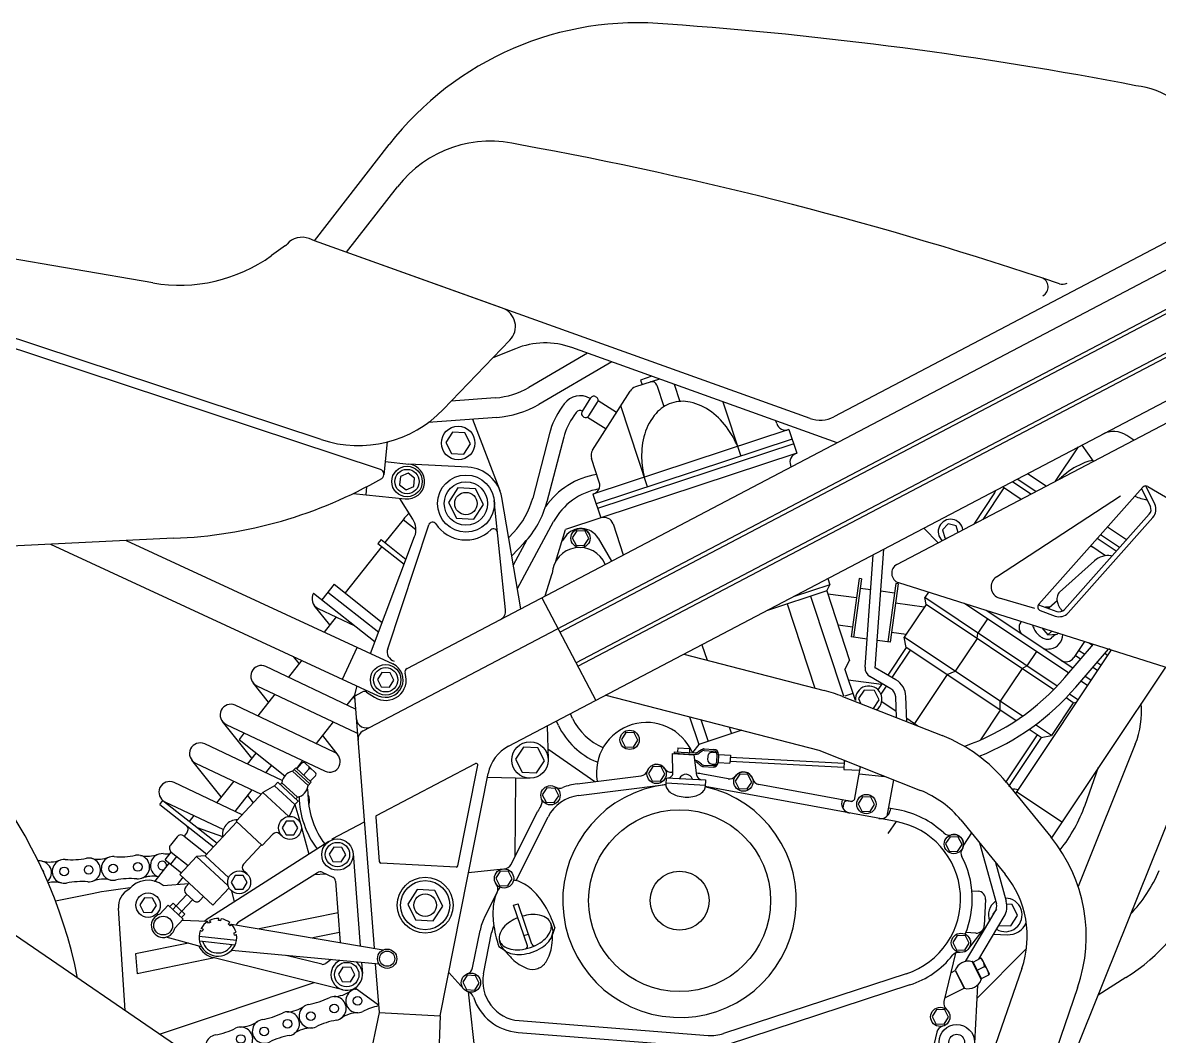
# Model space of a CAD drawing. Extents: x 9.5 to 89.6, y 8.4 to 52.1.
# Drawn here: x 32.3 to 61.2, y 21.85 to 47.62 of the extents above; entities that cross this region are included whole.
import ezdxf

# ---------------------------------------------------------------- set-up
doc = ezdxf.new("R2010")
doc.units = 0
for name, color, linetype in [('EXHAUST', 112, 'CONTINUOUS'), ('FAIRING', 1, 'CONTINUOUS'), ('FPEG', 7, 'CONTINUOUS'), ('FRAME', 40, 'CONTINUOUS'), ('MOTOR', 7, 'CONTINUOUS'), ('RADIATOR', 132, 'CONTINUOUS'), ('REND', 134, 'CONTINUOUS'), ('RWHEEL', 7, 'CONTINUOUS'), ('SEAT', 7, 'CONTINUOUS'), ('SHOCK', 1, 'CONTINUOUS'), ('TAIL', 1, 'CONTINUOUS'), ('TANK', 1, 'CONTINUOUS')]:
    doc.layers.add(name, color=color, linetype=linetype)

msp = doc.modelspace()

# ---------------------------------------------------------------- linework, layer by layer
at = {"layer": 'EXHAUST'}
for p, q in [((49.10656, 31.564548), (52.67703, 30.643174)), ((47.128517, 30.52585), (52.537908, 29.129936)), ((53.139278, 30.49341), (55.673577, 29.49849)), ((60.584407, 29.276433), (59.133008, 25.662516)), ((52.537908, 29.129936), (55.125432, 28.102232)), ((57.310624, 28.304491), (58.438438, 26.922781)), ((61.801873, 28.282981), (58.280401, 19.514674)), ((56.148586, 27.355982), (57.2764, 25.974273)), ((39.767463, 19.185075), (30.821771, 25.295674)), ((57.702351, 23.57627), (56.695437, 20.664932)), ((59.119959, 23.085977), (58.113045, 20.174639))]:
    msp.add_line(p, q, dxfattribs=at)
for centre, radius, start, end in [((46.461794, 33.576431), 0.702684, 22.65741, 176.533137), ((51.677557, 26.770055), 4, 68.565935, 75.530278), ((58.496498, 30.114966), 2.25, 338.11893, 5.137936), ((54.211856, 25.775135), 4, 39.2229, 68.565935), ((54.211856, 25.775135), 2.5, 39.2229, 68.565935), ((55.339671, 24.393426), 4, 340.92157, 39.2229), ((55.339671, 24.393426), 2.5, 340.92157, 39.2229)]:
    msp.add_arc(centre, radius, start, end, dxfattribs=at)
at = {"layer": 'FAIRING'}
for p, q in [((54.526074, 33.845665), (61.582998, 37.551353)), ((60.848698, 35.843739), (61.08071, 35.378913)), ((60.905497, 35.830162), (65.01809, 33.415284)), ((57.054177, 33.529093), (60.212443, 35.594806)), ((60.780172, 35.810422), (58.131135, 32.834819)), ((61.03636, 35.045454), (58.87697, 32.61986)), ((54.566866, 33.385979), (62.354291, 30.921278)), ((58.03293, 32.724507), (57.133374, 32.990326)), ((58.171821, 32.674285), (58.550885, 32.537217))]:
    msp.add_line(p, q, dxfattribs=at)
at = {"layer": 'FAIRING', "color": 8}
for p, q in [((60.745219, 35.77116), (60.968868, 35.323088)), ((60.942997, 35.128571), (58.783607, 32.702976)), ((58.122447, 32.825059), (58.593391, 32.654768))]:
    msp.add_line(p, q, dxfattribs=at)
at = {"layer": 'FAIRING'}
for centre, radius, start, end in [((60.854862, 35.743929), 0.1, 59.578931, 138.322864), ((60.812289, 35.244934), 0.3, 318.322864, 26.525501), ((54.642302, 33.624326), 0.25, 117.704583, 252.437554), ((57.21839, 33.278028), 0.3, 123.187307, 253.53758), ((58.205825, 32.768325), 0.1, 138.322864, 250.120226), ((58.652899, 32.819339), 0.3, 250.120226, 318.322864)]:
    msp.add_arc(centre, radius, start, end, dxfattribs=at)
at = {"layer": 'FAIRING', "color": 8}
for centre, start, end in [((60.812289, 35.244934), 318.322864, 26.525501), ((58.652899, 32.819339), 250.120226, 318.322864)]:
    msp.add_arc(centre, 0.175, start, end, dxfattribs=at)
at = {"layer": 'FPEG', "color": 8}
for p, q in [((39.244444, 28.67857), (39.162604, 28.590808)), ((39.59662, 28.268117), (39.203524, 28.634689)), ((39.63754, 28.311998), (39.244444, 28.67857)), ((39.398705, 28.794511), (39.269125, 28.655555)), ((39.570573, 28.634241), (39.440992, 28.495284)), ((39.739479, 28.558771), (39.483506, 28.797472)), ((39.5557, 28.224236), (39.162604, 28.590808)), ((39.74244, 28.47397), (39.612859, 28.335014)), ((38.889803, 28.298268), (38.848883, 28.254387)), ((39.282899, 27.931696), (38.889803, 28.298268)), ((39.63754, 28.311998), (39.5557, 28.224236)), ((39.282899, 27.931696), (39.241979, 27.887815)), ((38.995712, 27.32465), (38.895712, 27.151445)), ((39.195712, 27.32465), (38.995712, 27.32465)), ((39.295712, 27.151445), (39.195712, 27.32465)), ((38.895712, 27.151445), (38.995712, 26.97824)), ((38.995712, 26.97824), (39.195712, 26.97824)), ((39.195712, 26.97824), (39.295712, 27.151445)), ((40.207754, 26.660028), (40.09338, 26.483907)), ((40.417466, 26.649037), (40.207754, 26.660028)), ((40.512804, 26.461926), (40.417466, 26.649037)), ((40.09338, 26.483907), (40.188718, 26.296796)), ((40.188718, 26.296796), (40.39843, 26.285805)), ((40.39843, 26.285805), (40.512804, 26.461926)), ((37.704224, 25.939698), (37.604224, 25.766493)), ((37.604224, 25.766493), (37.704224, 25.593288)), ((37.904224, 25.939698), (37.704224, 25.939698)), ((38.004224, 25.766493), (37.904224, 25.939698)), ((37.904224, 25.593288), (38.004224, 25.766493)), ((37.704224, 25.593288), (37.904224, 25.593288)), ((36.124762, 25.235856), (36.042923, 25.148093)), ((36.19966, 25.166013), (36.11782, 25.07825)), ((36.124762, 25.235856), (36.420828, 24.95977)), ((36.420828, 24.95977), (36.338988, 24.872008)), ((36.888843, 24.572873), (36.839998, 24.594229)), ((37.027473, 24.724467), (37.000559, 24.770372)), ((37.07967, 24.754068), (37.052707, 24.800057)), ((37.28093, 24.795226), (37.286138, 24.848184)), ((37.340557, 24.788493), (37.345775, 24.841547)), ((37.527572, 24.703493), (37.562913, 24.743276)), ((37.571854, 24.662998), (37.607259, 24.702853)), ((36.864013, 24.518244), (36.815257, 24.539562)), ((37.67319, 24.484307), (37.725165, 24.495719)), ((37.685212, 24.425518), (37.737282, 24.43695)), ((40.443141, 23.609095), (40.328767, 23.432974)), ((40.328767, 23.432974), (40.424105, 23.245863)), ((40.652853, 23.598104), (40.443141, 23.609095)), ((40.633817, 23.234872), (40.748191, 23.410993)), ((40.748191, 23.410993), (40.652853, 23.598104)), ((40.424105, 23.245863), (40.633817, 23.234872))]:
    msp.add_line(p, q, dxfattribs=at)
at = {"layer": 'FPEG'}
for p, q in [((38.407371, 28.054023), (37.725373, 27.322669)), ((38.705813, 28.220103), (38.407371, 28.054023)), ((38.407371, 28.054023), (39.064189, 27.44153)), ((38.791063, 28.311522), (38.705813, 28.220103)), ((38.705813, 28.220103), (39.217761, 27.742704)), ((38.791063, 28.311522), (39.30301, 27.834123)), ((39.217761, 27.742704), (39.077234, 27.442652)), ((39.30301, 27.834123), (39.217761, 27.742704)), ((39.217761, 27.742704), (39.374396, 27.237921)), ((37.747314, 27.302209), (36.942556, 26.439212)), ((37.725373, 27.322669), (38.390905, 26.70205)), ((39.38725, 27.163647), (39.573066, 26.480221)), ((38.662034, 26.992801), (38.390905, 26.70205)), ((38.89671, 26.938041), (38.831636, 26.998723)), ((40.080267, 26.805105), (36.967143, 24.811015)), ((38.368964, 26.72251), (37.910289, 26.230641)), ((36.723272, 26.424001), (36.297023, 25.966905)), ((36.942556, 26.439212), (36.723272, 26.424001)), ((36.723272, 26.424001), (37.527446, 25.674096)), ((36.942556, 26.439212), (37.537374, 25.884535)), ((40.701907, 26.503686), (40.883591, 24.14882)), ((39.795631, 26.01211), (37.785092, 24.757609)), ((38.003226, 25.979897), (37.916212, 26.061039)), ((39.917966, 26.021647), (40.183202, 25.89832)), ((36.297023, 25.966905), (37.13808, 25.182607)), ((36.534713, 25.745255), (36.446053, 25.650179)), ((40.255129, 25.794589), (40.375488, 24.234586)), ((36.473917, 25.460117), (36.19966, 25.166013)), ((36.451976, 25.480577), (36.642128, 25.303257)), ((37.549626, 25.623935), (37.13808, 25.182607)), ((37.606023, 25.552345), (37.679947, 25.267597)), ((36.000803, 25.18737), (35.78584, 24.95685)), ((36.000803, 25.18737), (36.381107, 24.832731)), ((36.620187, 25.323717), (36.345931, 25.029613)), ((36.90039, 25.404256), (36.81173, 25.30918)), ((36.345931, 25.029613), (36.264091, 24.941851)), ((36.381107, 24.832731), (36.166144, 24.60221)), ((36.996264, 24.767525), (36.346167, 24.795262)), ((37.608409, 24.70166), (41.46756, 24.050248)), ((36.848354, 24.130314), (35.944078, 24.37447)), ((36.785174, 24.400876), (37.736734, 24.298923)), ((36.792784, 24.279374), (37.703556, 24.181791)), ((41.363068, 23.68783), (37.606531, 24.036031)), ((40.4402, 23.034245), (37.132558, 23.85484)), ((39.906398, 23.685358), (39.001696, 23.906711)), ((40.145093, 23.800727), (40.009394, 23.704545)), ((40.91596, 23.729274), (40.937294, 23.452753))]:
    msp.add_line(p, q, dxfattribs=at)
for centre, radius in [((39.095712, 27.151445), 0.291793), ((40.303092, 26.472916), 0.4), ((40.303092, 26.472916), 0.31), ((37.804224, 25.766493), 0.291793), ((41.566268, 23.825516), 0.245454), ((40.538479, 23.421983), 0.31)]:
    msp.add_circle(centre, radius, dxfattribs=at)
at = {"layer": 'FPEG', "color": 8}
for centre, radius in [((35.871451, 24.667423), 0.239236), ((41.566268, 23.825516), 0.19281)]:
    msp.add_circle(centre, radius, dxfattribs=at)
for centre, radius, start, end in [((39.442586, 28.753591), 0.06, 46.999713, 136.999713), ((39.526692, 28.675161), 0.06, 316.999713, 46.999713), ((39.614454, 28.593321), 0.06, 46.999713, 136.999713), ((39.222752, 28.261252), 0.335, 100.343308, 173.656118), ((39.698559, 28.514891), 0.06, 316.999713, 46.999713), ((39.222752, 28.261252), 0.335, 280.343308, 353.656118), ((37.559256, 27.921639), 2, 0.734277, 7.041952), ((41.583891, 27.979678), 2.255059, 180.916997, 217.169692), ((41.583891, 27.979678), 2.025059, 180.916997, 217.685277), ((37.263088, 24.369817), 0.478922, 123.241377, 152.057991), ((37.263088, 24.369817), 0.425783, 151.516949, 159.598423), ((37.263088, 24.369817), 0.425783, 115.516949, 123.598423), ((37.263088, 24.369817), 0.478922, 87.241377, 116.057991), ((37.263088, 24.369817), 0.425783, 79.516949, 87.598423), ((37.263088, 24.369817), 0.478922, 51.241377, 80.057991), ((37.263088, 24.369817), 0.425783, 43.516949, 51.598423), ((37.263088, 24.369817), 0.478922, 15.241377, 44.057991), ((37.263088, 24.369817), 0.425783, 7.516949, 15.598423)]:
    msp.add_arc(centre, radius, start, end, dxfattribs=at)
at = {"layer": 'FPEG'}
for centre, radius, start, end in [((37.756482, 26.980436), 0.376737, 89.838139, 190.108731), ((38.749796, 26.910961), 0.12, 47, 137), ((37.998051, 26.148801), 0.12, 137, 227), ((39.865264, 25.908301), 0.125, 65.062987, 123.852802), ((40.1305, 25.784974), 0.125, 4.411776, 65.062987), ((36.533816, 25.568339), 0.12, 137, 227), ((36.723968, 25.39102), 0.12, 227, 317), ((35.871451, 24.667423), 0.301822, 106.47797, 347.52203), ((37.263088, 24.369817), 0.531262, 123.852802, 130.96153), ((37.854725, 24.6538), 0.125, 123.852802, 167.578282), ((37.263088, 24.369817), 0.478922, 159.241377, 8.057991), ((37.263088, 24.369817), 0.531262, 204.587184, 255.776862), ((37.263088, 24.369817), 0.4, 194.376676, 333.392269), ((39.937111, 23.806527), 0.125, 255.776856, 305.328462), ((40.538479, 23.421983), 0.4, 116.269262, 53.139283)]:
    msp.add_arc(centre, radius, start, end, dxfattribs=at)
at = {"layer": 'FRAME'}
for p, q in [((42.072765, 31.201867), (62.569401, 41.964933)), ((46.36579, 31.348568), (66.155895, 41.740625)), ((46.412282, 31.260032), (66.202386, 41.652089)), ((40.959112, 29.619734), (62.286651, 40.819119)), ((45.955272, 32.130338), (62.359512, 40.74443)), ((44.651658, 29.225218), (66.438057, 40.665556)), ((43.732865, 37.538501), (44.432182, 35.729774)), ((60.546382, 37.007012), (60.369481, 37.125152)), ((41.517694, 36.461968), (42.118603, 36.398505)), ((43.617833, 36.319933), (42.118603, 36.398505)), ((41.030659, 35.618455), (41.05296, 35.829622)), ((40.704994, 35.652849), (42.025128, 35.513427)), ((44.966153, 32.721225), (44.48114, 35.552389)), ((42.219428, 35.001668), (41.884609, 35.528267)), ((44.576492, 32.693999), (44.290609, 35.470459)), ((41.579494, 31.706589), (42.62524, 34.853849)), ((34.93085, 34.455073), (41.714159, 31.31944)), ((41.145975, 31.582088), (42.265461, 34.557313)), ((33.0106, 34.362234), (41.340719, 30.511578)), ((45.498263, 33.000643), (46.869291, 30.389727)), ((40.433008, 30.931173), (40.806448, 31.739036)), ((59.973188, 31.674891), (57.537065, 28.027073)), ((61.35301, 31.238181), (58.456319, 26.900716)), ((40.739472, 30.501736), (40.803997, 30.759681)), ((40.739472, 30.501736), (40.940978, 30.60755)), ((40.739472, 30.501736), (41.234182, 24.089641)), ((41.041018, 30.603469), (41.246843, 30.472965)), ((45.630273, 29.739101), (45.661828, 28.892349)), ((42.914283, 22.376781), (44.135682, 28.534425)), ((44.117836, 28.444456), (45.184535, 28.411851)), ((58.719482, 27.294773), (57.563554, 28.066737)), ((40.167119, 26.870324), (40.986451, 27.300566)), ((40.167119, 26.870324), (40.168712, 26.849669)), ((41.264477, 23.696969), (41.360049, 22.458235)), ((40.750483, 23.082787), (41.345195, 22.650758)), ((41.360049, 22.458235), (40.813009, 19.780392)), ((41.360049, 22.458235), (42.914283, 22.376781)), ((42.914283, 22.376781), (42.801341, 19.462947))]:
    msp.add_line(p, q, dxfattribs=at)
at = {"layer": 'FRAME', "color": 8}
for p, q in [((43.22904, 37.214633), (43.05766, 36.950731)), ((43.543275, 37.198165), (43.22904, 37.214633)), ((43.686131, 36.917794), (43.543275, 37.198165)), ((43.05766, 36.950731), (43.200516, 36.670361)), ((43.514751, 36.653893), (43.686131, 36.917794)), ((43.200516, 36.670361), (43.514751, 36.653893)), ((42.096191, 36.164552), (41.903387, 36.081326)), ((42.264669, 36.039192), (42.096191, 36.164552)), ((41.903387, 36.081326), (41.879061, 35.872739)), ((41.879061, 35.872739), (42.04754, 35.747379)), ((42.04754, 35.747379), (42.240344, 35.830606)), ((42.240344, 35.830606), (42.264669, 36.039192)), ((43.366942, 35.79359), (43.124033, 35.419543)), ((43.812331, 35.770248), (43.366942, 35.79359)), ((44.014811, 35.372859), (43.812331, 35.770248)), ((43.124033, 35.419543), (43.326513, 35.022154)), ((43.771902, 34.998812), (44.014811, 35.372859)), ((43.326513, 35.022154), (43.771902, 34.998812)), ((41.432101, 31.10262), (41.317727, 30.926499)), ((41.317727, 30.926499), (41.413065, 30.739388)), ((41.641814, 31.09163), (41.432101, 31.10262)), ((41.737152, 30.904518), (41.641814, 31.09163)), ((41.413065, 30.739388), (41.622777, 30.728398)), ((41.622777, 30.728398), (41.737152, 30.904518)), ((45.031929, 29.202386), (44.831865, 28.894314)), ((45.398759, 29.183161), (45.031929, 29.202386)), ((45.565524, 28.855865), (45.398759, 29.183161)), ((41.298937, 27.464657), (43.813117, 28.784888)), ((43.364262, 26.187241), (43.870949, 28.741691)), ((44.831865, 28.894314), (44.99863, 28.567018)), ((45.36546, 28.547793), (45.565524, 28.855865)), ((44.99863, 28.567018), (45.36546, 28.547793)), ((41.277652, 27.426166), (41.365111, 26.292572)), ((43.322932, 26.155079), (41.4029, 26.255704)), ((42.331184, 25.583805), (42.088275, 25.209758)), ((42.776573, 25.560463), (42.331184, 25.583805)), ((42.979053, 25.163074), (42.776573, 25.560463)), ((42.088275, 25.209758), (42.290755, 24.812369)), ((42.736144, 24.789027), (42.979053, 25.163074)), ((42.290755, 24.812369), (42.736144, 24.789027))]:
    msp.add_line(p, q, dxfattribs=at)
at = {"layer": 'FRAME'}
for centre, radius in [((43.371895, 36.934263), 0.426808), ((42.071865, 35.955966), 0.3875), ((42.071865, 35.955966), 0.31), ((43.569422, 35.396201), 0.725), ((43.569422, 35.396201), 0.550881), ((41.527439, 30.915509), 0.3875), ((41.527439, 30.915509), 0.31), ((45.198695, 28.87509), 0.463455), ((42.533664, 25.186416), 0.71), ((42.533664, 25.186416), 0.625)]:
    msp.add_circle(centre, radius, dxfattribs=at)
at = {"layer": 'FRAME', "color": 8}
for centre in [(43.569422, 35.396201), (42.533664, 25.186416)]:
    msp.add_circle(centre, 0.285034, dxfattribs=at)
at = {"layer": 'FRAME'}
for centre, radius, start, end in [((60.036259, 36.62619), 0.6, 56.263802, 117.704583), ((42.071865, 35.955966), 0.445, 263.971222, 83.971222), ((43.569422, 35.396201), 0.925, 9.721102, 87), ((41.797492, 34.733396), 0.5, 339.380222, 32.448767), ((42.720139, 34.822317), 0.1, 34.047946, 161.619815), ((43.569422, 35.396201), 0.925, 214.047946, 313.450715), ((44.274346, 34.652086), 0.1, 5.878845, 133.450715), ((44.327807, 32.668393), 0.25, 297.704583, 5.878845), ((41.816741, 31.627758), 0.25, 161.619815, 253.569686), ((41.527439, 30.915509), 0.445, 245.190924, 65.190924), ((41.527439, 30.915509), 0.524004, 237.62312, 18.482856), ((42.119256, 31.113331), 0.1, 117.704583, 198.482856), ((40.987469, 30.519014), 0.1, 57.62312, 117.704583), ((41.033466, 29.94115), 0.25, 184.411776, 297.704583), ((41.075341, 29.398395), 0.25, 117.704583, 184.411776), ((45.116571, 28.339861), 1, 117.704583, 168.780732)]:
    msp.add_arc(centre, radius, start, end, dxfattribs=at)
at = {"layer": 'FRAME', "color": 8}
for centre, start, end in [((43.831713, 28.749474), 348.780732, 117.704583), ((41.317533, 27.429243), 117.704583, 184.411776), ((41.404993, 26.295649), 184.411776, 267), ((43.325026, 26.195024), 267, 348.780732)]:
    msp.add_arc(centre, 0.04, start, end, dxfattribs=at)
at = {"layer": 'MOTOR'}
for p, q in [((46.663347, 39.217247), (45.170316, 38.349191)), ((47.278589, 38.996586), (45.421629, 37.91694)), ((48.490584, 38.561894), (47.878373, 38.359853)), ((48.299448, 38.630447), (48.010713, 38.535159)), ((48.010713, 38.535159), (48.049887, 38.416456)), ((46.787735, 36.752085), (47.745844, 38.256727)), ((48.421429, 38.407441), (48.602256, 37.85951)), ((48.863155, 38.428269), (49.006796, 37.993016)), ((44.315479, 38.083863), (43.195958, 37.999426)), ((46.068688, 37.930624), (46.005779, 37.843457)), ((46.521365, 37.730109), (46.746955, 38.084382)), ((46.690066, 37.622685), (46.915656, 37.976958)), ((46.734601, 38.064981), (46.724027, 38.071083)), ((46.871211, 38.111957), (46.888081, 38.101214)), ((46.929231, 38.015735), (47.401069, 37.715283)), ((48.184111, 35.8176), (47.504327, 37.877441)), ((50.101773, 37.984028), (50.55817, 36.601081)), ((44.353083, 37.585279), (42.610312, 37.453836)), ((46.372766, 37.711166), (46.309857, 37.624)), ((46.54894, 37.605853), (46.56581, 37.59511)), ((46.660671, 37.593982), (47.13251, 37.29353)), ((51.782421, 37.278898), (46.796896, 35.633587)), ((51.4698, 37.42846), (51.445501, 37.502089)), ((51.782421, 37.278898), (51.981425, 36.675887)), ((45.691597, 37.175184), (45.266041, 35.534598)), ((46.054584, 37.081028), (45.629028, 35.440442)), ((51.863903, 37.031996), (46.878378, 35.386685)), ((51.903077, 36.913293), (46.917553, 35.267982)), ((58.560992, 35.964456), (59.141841, 36.834212)), ((46.959088, 35.939845), (46.761205, 36.539457)), ((51.981425, 36.675887), (46.995901, 35.030576)), ((58.322379, 35.839157), (57.848975, 36.15531)), ((57.934296, 35.635369), (57.460892, 35.951523)), ((58.060297, 35.701534), (57.586893, 36.017688)), ((57.682294, 35.50304), (57.208891, 35.819193)), ((46.995901, 35.030576), (46.101984, 34.735568)), ((44.878127, 33.23506), (45.797888, 34.938055)), ((45.856662, 33.933614), (46.101984, 34.735568)), ((55.570731, 34.394229), (55.210143, 34.769623)), ((60.362607, 34.476631), (59.879805, 34.799061)), ((44.778765, 34.657854), (44.656407, 34.529307)), ((45.050388, 34.399308), (44.735373, 34.068359)), ((44.775494, 33.83416), (45.125232, 34.481722)), ((46.096519, 34.561046), (46.015098, 34.451541)), ((46.927989, 34.51747), (47.274017, 33.933116)), ((60.104129, 34.186289), (59.621328, 34.508719)), ((60.188051, 34.280556), (59.705249, 34.602986)), ((53.975989, 31.213721), (54.195407, 34.236772)), ((59.829701, 34.068937), (59.453485, 34.320185)), ((53.716671, 31.232543), (53.924394, 34.094459)), ((59.552593, 33.943822), (58.662473, 33.142357)), ((59.992919, 34.061369), (59.972631, 34.064889)), ((45.58523, 33.046311), (45.760396, 33.618923)), ((52.821463, 33.332733), (51.885712, 33.023919)), ((52.741934, 33.174856), (52.821463, 33.332733)), ((53.5681, 33.492655), (53.366182, 32.006308)), ((53.627554, 33.484579), (53.425636, 31.998231)), ((53.627554, 33.484579), (53.5681, 33.492655)), ((53.859529, 33.200769), (53.593901, 33.236854)), ((54.495581, 33.366658), (54.293663, 31.880311)), ((54.555035, 33.358582), (54.353117, 31.872234)), ((54.555035, 33.358582), (54.495581, 33.366658)), ((52.741934, 33.174856), (51.211014, 32.669625)), ((52.328847, 33.03853), (53.163943, 30.508073)), ((53.500794, 32.997206), (52.767695, 33.096797)), ((54.461928, 33.118934), (54.117667, 33.165701)), ((58.600931, 30.755364), (55.23195, 33.005271)), ((55.26648, 32.8319), (55.23195, 33.005271)), ((51.735333, 32.84266), (52.44111, 30.704054)), ((55.220828, 32.763542), (54.487729, 32.863132)), ((58.512518, 30.664097), (55.26648, 32.8319)), ((58.894556, 31.085966), (56.246611, 32.854343)), ((58.999616, 31.208203), (56.794239, 32.681021)), ((53.399835, 32.254032), (53.029206, 32.304382)), ((54.757399, 32.069609), (54.38677, 32.119959)), ((56.565444, 31.964412), (56.583306, 32.102795)), ((49.57048, 31.808159), (49.701547, 31.411009)), ((53.768862, 31.951604), (53.366182, 32.006308)), ((54.353117, 31.872234), (54.027001, 31.916536)), ((57.719753, 29.991033), (54.71111, 32.000296)), ((54.762765, 31.740932), (54.71111, 32.000296)), ((58.797767, 30.973353), (59.523148, 31.817328)), ((59.498653, 31.788828), (59.395468, 31.857738)), ((57.553492, 29.877201), (54.762765, 31.740932)), ((59.196605, 31.437397), (59.057086, 31.530572)), ((59.078368, 30.732182), (59.906696, 31.695936)), ((59.301665, 31.559634), (59.145946, 31.663628)), ((59.879446, 31.534523), (59.808619, 31.581824)), ((59.968305, 31.66758), (59.913679, 31.704061)), ((53.205519, 31.17343), (53.324495, 31.409614)), ((54.501683, 30.914128), (53.971047, 31.223087)), ((57.70973, 31.200223), (57.830711, 31.26974)), ((59.623976, 31.151986), (59.50657, 31.230393)), ((59.712835, 31.285042), (59.611631, 31.35263)), ((53.289573, 30.918736), (54.13605, 30.802497)), ((54.370859, 30.689439), (53.840223, 30.998398)), ((55.80227, 31.04672), (56.010074, 31.132809)), ((59.457365, 30.902505), (59.309582, 31.001198)), ((59.368506, 30.769448), (59.204522, 30.878961)), ((53.40644, 30.564613), (53.199022, 30.496161)), ((54.509774, 30.106143), (54.138496, 30.354094)), ((54.515825, 29.953002), (54.494872, 30.483263)), ((54.780128, 29.849242), (54.754669, 30.493529)), ((57.154457, 30.143688), (57.154361, 30.36862)), ((59.008695, 30.332735), (58.825588, 30.45502)), ((59.125254, 30.405206), (58.912864, 30.547046)), ((59.008695, 30.332735), (59.087312, 30.348393)), ((46.281775, 29.929074), (46.223577, 30.050654)), ((45.92098, 29.756368), (45.869191, 29.864561)), ((49.540958, 29.90331), (49.723799, 29.349276)), ((55.057517, 29.740344), (54.777029, 29.927662)), ((58.453325, 29.501132), (58.047742, 29.771993)), ((50.585686, 29.633714), (49.488293, 29.271555)), ((50.260382, 29.717661), (50.317314, 29.545147)), ((58.193961, 29.449476), (57.885633, 29.655387)), ((58.193961, 29.449476), (58.453325, 29.501132)), ((47.057363, 29.192278), (47.050181, 29.195317)), ((49.488293, 29.271555), (49.327416, 29.063751)), ((45.651869, 29.159579), (46.846649, 28.328839)), ((48.827485, 28.541996), (48.821179, 29.040213)), ((48.821179, 29.040213), (49.371588, 29.011367)), ((49.441542, 28.480107), (49.371588, 29.011367)), ((46.914326, 28.818466), (46.894295, 28.826943)), ((53.459253, 27.907996), (53.600713, 28.707815)), ((44.81944, 26.425673), (44.837047, 28.422472)), ((46.393764, 28.272734), (48.021901, 28.474433)), ((48.663626, 28.422612), (48.654604, 28.250458)), ((48.663626, 28.422612), (49.662256, 28.370276)), ((50.233044, 28.399386), (49.589776, 28.517195)), ((49.662256, 28.370276), (49.653233, 28.198122)), ((53.567891, 28.52282), (54.22138, 28.4613)), ((54.439932, 28.374496), (54.271354, 27.44557)), ((46.430647, 27.97501), (48.654607, 28.250521)), ((48.656822, 28.29279), (49.655452, 28.240454)), ((54.503517, 27.312293), (49.653361, 28.20056)), ((53.366159, 27.825581), (51.015084, 28.256161)), ((53.134711, 27.867969), (53.124803, 27.813868)), ((53.167533, 27.757673), (53.148881, 27.655832)), ((53.284187, 27.837971), (53.342495, 27.827123)), ((44.716517, 26.220635), (45.391751, 27.565804)), ((54.364261, 27.642786), (54.309278, 27.652856)), ((54.364261, 27.642786), (54.354353, 27.588686)), ((54.55756, 27.607385), (54.364261, 27.642786)), ((44.846079, 25.810027), (45.659868, 27.431218)), ((54.503517, 27.312293), (54.296197, 27.004752)), ((56.6261, 26.77097), (57.054016, 25.221116)), ((43.636262, 26.016615), (44.512488, 26.109008)), ((57.035076, 26.266632), (57.304639, 25.290314)), ((44.041389, 24.875678), (44.359841, 25.510084)), ((56.434146, 25.549179), (56.591911, 25.540911)), ((44.779237, 25.184047), (44.89275, 25.222967)), ((45.132043, 24.155081), (44.779237, 25.184047)), ((45.245556, 24.194002), (44.89275, 25.222967)), ((56.78117, 25.330718), (56.746318, 24.66569)), ((57.452674, 25.201834), (57.320145, 25.208779)), ((57.59553, 24.921464), (57.452674, 25.201834)), ((56.273238, 23.755855), (57.027993, 25.02694)), ((56.611284, 23.815919), (57.251551, 24.894193)), ((57.054139, 25.088492), (56.967059, 24.9544)), ((56.967059, 24.9544), (56.975307, 24.938212)), ((57.42415, 24.657562), (57.59553, 24.921464)), ((45.769283, 24.601247), (45.726969, 24.724621)), ((45.830962, 24.622396), (45.771498, 24.443906)), ((57.120492, 24.673476), (57.42415, 24.657562)), ((43.739467, 23.594566), (43.92807, 24.545403)), ((44.015317, 23.443348), (44.222337, 24.487034)), ((44.468614, 24.155281), (44.426311, 24.278658)), ((45.044198, 24.411285), (45.157711, 24.450206)), ((56.536124, 24.476431), (56.278371, 24.489939)), ((56.706495, 24.556029), (56.350044, 24.081553)), ((56.989384, 24.452677), (57.327772, 24.434942)), ((44.406935, 24.134133), (44.563411, 24.029684)), ((56.011282, 23.967167), (55.720173, 22.7329)), ((43.131715, 23.472956), (43.515334, 23.050935)), ((54.765259, 23.444205), (50.115831, 21.922692)), ((55.892979, 23.465578), (56.011141, 23.525784)), ((56.008982, 23.53002), (56.240295, 23.076044)), ((56.011141, 23.525784), (56.238136, 23.080281)), ((54.858565, 23.159084), (50.209136, 21.637571)), ((56.57342, 23.152561), (56.496206, 21.679224)), ((43.625918, 22.981157), (43.850948, 20.889528)), ((55.742548, 22.827766), (56.238136, 23.080281)), ((44.918316, 22.251822), (49.726923, 21.876135)), ((44.894949, 21.952733), (49.703556, 21.577046)), ((55.537665, 21.959084), (55.349476, 21.161185))]:
    msp.add_line(p, q, dxfattribs=at)
at = {"layer": 'MOTOR', "linetype": 'CONTINUOUS'}
for p, q in [((51.819233, 36.36963), (51.833229, 36.327221)), ((46.796896, 35.633587), (46.995901, 35.030576)), ((57.008023, 35.664739), (56.477546, 34.87041)), ((57.245263, 35.794903), (56.70904, 34.991971)), ((47.308521, 34.881015), (47.570044, 34.088564)), ((52.770113, 33.48833), (52.821463, 33.332733)), ((52.741934, 33.174856), (53.324495, 31.409614)), ((55.325788, 33.145782), (55.23195, 33.005271)), ((55.26648, 32.8319), (54.71111, 32.000296)), ((56.826558, 32.467038), (56.583306, 32.102795)), ((57.683396, 32.399605), (57.672409, 32.383152)), ((56.565444, 31.964412), (56.010074, 31.132809)), ((59.296497, 31.889062), (59.023764, 31.480675)), ((54.762765, 31.740932), (54.292096, 31.036158)), ((54.866716, 31.671511), (54.400324, 30.973143)), ((58.073963, 31.633983), (57.830711, 31.26974)), ((53.205519, 31.17343), (53.462797, 30.393843)), ((55.80227, 31.04672), (54.956355, 29.780058)), ((57.70973, 31.200223), (57.154361, 30.36862)), ((54.147426, 30.819531), (54.043335, 30.663666)), ((54.255654, 30.756516), (54.119284, 30.552317)), ((57.154457, 30.143688), (56.648034, 29.385378)), ((59.008695, 30.332735), (58.453325, 29.501132)), ((49.255491, 29.976976), (49.488293, 29.271555)), ((58.090011, 29.518897), (57.293172, 28.325722)), ((58.193961, 29.449476), (57.360906, 28.202071)), ((56.421918, 27.021118), (56.216635, 26.713729))]:
    msp.add_line(p, q, dxfattribs=at)
at = {"layer": 'MOTOR', "color": 8}
for p, q in [((46.386706, 34.704053), (46.272332, 34.527932)), ((46.596418, 34.693062), (46.386706, 34.704053)), ((46.691756, 34.505951), (46.596418, 34.693062)), ((55.832501, 34.881885), (55.687249, 34.730222)), ((55.687249, 34.730222), (55.745967, 34.528598)), ((56.036471, 34.831925), (55.832501, 34.881885)), ((56.085255, 34.664413), (56.036471, 34.831925)), ((46.272332, 34.527932), (46.36767, 34.340821)), ((46.577382, 34.32983), (46.691756, 34.505951)), ((55.745967, 34.528598), (55.800964, 34.515127)), ((46.36767, 34.340821), (46.577382, 34.32983)), ((58.313511, 32.766926), (58.304831, 32.75911)), ((58.313511, 32.766926), (58.311888, 32.756558)), ((58.313511, 32.766926), (58.424363, 32.772542)), ((58.399442, 32.750103), (58.597607, 32.928532)), ((58.210505, 32.232776), (58.365391, 32.060758)), ((58.466465, 32.151765), (58.365391, 32.060758)), ((58.631781, 32.099444), (58.602137, 32.072753)), ((58.365391, 32.060758), (58.602137, 32.072753)), ((58.55463, 32.070346), (58.453575, 31.979356)), ((53.689661, 30.656231), (53.546603, 30.43594)), ((53.951968, 30.642484), (53.689661, 30.656231)), ((54.071216, 30.408446), (53.951968, 30.642484)), ((53.546603, 30.43594), (53.611849, 30.307887)), ((53.928158, 30.188155), (54.071216, 30.408446)), ((53.915089, 30.18884), (53.928158, 30.188155)), ((47.635566, 29.575889), (47.521191, 29.399768)), ((47.845278, 29.564899), (47.635566, 29.575889)), ((47.940616, 29.377787), (47.845278, 29.564899)), ((47.521191, 29.399768), (47.616529, 29.212657)), ((47.616529, 29.212657), (47.826242, 29.201667)), ((47.826242, 29.201667), (47.940616, 29.377787)), ((48.865423, 29.087963), (48.862807, 29.038031)), ((48.86333, 29.048018), (49.396642, 29.020068)), ((48.865423, 29.087963), (49.398735, 29.060013)), ((48.95444, 29.183435), (48.949206, 29.083572)), ((48.95444, 29.183435), (49.254028, 29.167734)), ((49.254028, 29.167734), (49.248795, 29.067871)), ((49.55525, 29.137266), (49.472799, 29.080826)), ((49.577844, 29.104259), (49.495394, 29.047819)), ((49.62722, 29.118135), (49.873158, 29.105246)), ((49.629314, 29.15808), (49.875251, 29.145191)), ((49.716322, 28.958252), (49.713182, 28.898335)), ((49.842438, 29.071808), (49.937379, 29.066832)), ((49.948861, 29.021168), (49.93787, 28.811456)), ((49.988806, 29.019075), (49.977816, 28.809363)), ((49.988545, 29.014082), (50.291868, 28.998185)), ((50.291868, 28.998185), (50.281401, 28.798459)), ((50.289252, 28.948254), (53.182902, 28.796604)), ((48.321071, 28.710417), (48.206697, 28.534296)), ((48.530783, 28.699427), (48.321071, 28.710417)), ((48.626121, 28.512315), (48.530783, 28.699427)), ((49.53428, 28.737138), (49.45818, 28.801887)), ((49.560201, 28.767603), (49.484101, 28.832352)), ((49.605762, 28.708697), (49.8517, 28.695808)), ((49.607856, 28.748642), (49.853793, 28.735753)), ((49.826737, 28.772219), (49.921678, 28.767243)), ((49.978077, 28.814356), (50.281401, 28.798459)), ((50.284018, 28.848391), (53.177668, 28.696741)), ((53.186042, 28.856522), (53.174528, 28.636823)), ((53.174528, 28.636823), (53.584359, 28.615345)), ((53.186042, 28.856522), (53.232422, 28.854091)), ((48.206697, 28.534296), (48.302035, 28.347185)), ((48.302035, 28.347185), (48.511747, 28.336194)), ((48.511747, 28.336194), (48.626121, 28.512315)), ((50.528726, 28.514885), (50.414352, 28.338764)), ((50.414352, 28.338764), (50.50969, 28.151653)), ((50.738439, 28.503894), (50.528726, 28.514885)), ((50.719402, 28.140662), (50.833777, 28.316783)), ((50.833777, 28.316783), (50.738439, 28.503894)), ((45.624371, 28.167025), (45.509997, 27.990905)), ((45.834083, 28.156035), (45.624371, 28.167025)), ((45.929421, 27.968924), (45.834083, 28.156035)), ((50.50969, 28.151653), (50.719402, 28.140662)), ((45.509997, 27.990905), (45.605335, 27.803793)), ((45.605335, 27.803793), (45.815047, 27.792803)), ((45.815047, 27.792803), (45.929421, 27.968924)), ((53.654148, 27.942489), (53.539774, 27.766368)), ((53.539774, 27.766368), (53.635112, 27.579257)), ((53.86386, 27.931498), (53.654148, 27.942489)), ((53.844824, 27.568266), (53.959198, 27.744387)), ((53.959198, 27.744387), (53.86386, 27.931498)), ((53.635112, 27.579257), (53.844824, 27.568266)), ((55.877569, 26.925776), (55.763195, 26.749655)), ((56.087281, 26.914786), (55.877569, 26.925776)), ((56.182619, 26.727674), (56.087281, 26.914786)), ((55.763195, 26.749655), (55.858533, 26.562544)), ((56.068245, 26.551554), (56.182619, 26.727674)), ((55.858533, 26.562544), (56.068245, 26.551554)), ((44.442841, 26.05247), (44.328467, 25.87635)), ((44.652553, 26.04148), (44.442841, 26.05247)), ((44.747891, 25.854369), (44.652553, 26.04148)), ((44.328467, 25.87635), (44.423805, 25.689238)), ((44.633517, 25.678248), (44.747891, 25.854369)), ((44.423805, 25.689238), (44.633517, 25.678248)), ((56.058824, 24.415822), (55.94445, 24.239701)), ((56.268536, 24.404831), (56.058824, 24.415822)), ((56.363874, 24.21772), (56.268536, 24.404831)), ((55.94445, 24.239701), (56.039788, 24.05259)), ((56.039788, 24.05259), (56.2495, 24.041599)), ((56.2495, 24.041599), (56.363874, 24.21772)), ((56.436584, 23.748094), (56.442893, 23.751309)), ((56.436584, 23.748094), (56.668059, 23.293801)), ((56.436665, 23.747936), (56.667978, 23.293959)), ((56.458764, 23.746152), (56.679524, 23.312886)), ((56.461978, 23.739844), (56.649441, 23.835361)), ((56.683951, 23.824148), (56.874986, 23.449221)), ((56.569144, 23.529519), (56.756607, 23.625036)), ((56.676309, 23.319194), (56.863773, 23.414712)), ((43.601289, 23.402843), (43.486915, 23.226722)), ((43.486915, 23.226722), (43.582253, 23.039611)), ((43.811001, 23.391853), (43.601289, 23.402843)), ((43.791965, 23.02862), (43.906339, 23.204741)), ((43.906339, 23.204741), (43.811001, 23.391853)), ((56.668059, 23.293801), (56.674367, 23.297015)), ((43.582253, 23.039611), (43.791965, 23.02862)), ((55.533581, 22.533103), (55.419207, 22.356982)), ((55.419207, 22.356982), (55.514545, 22.169871)), ((55.743293, 22.522113), (55.533581, 22.533103)), ((55.724257, 22.158881), (55.838631, 22.335001)), ((55.838631, 22.335001), (55.743293, 22.522113)), ((55.514545, 22.169871), (55.724257, 22.158881))]:
    msp.add_line(p, q, dxfattribs=at)
at = {"layer": 'MOTOR'}
for points in [[(48.796484, 37.950632, 0.134556), (48.401545, 37.688327, 0.106854), (48.115054, 37.169006, 0.082233), (48.036272, 36.55261, 0.047976), (48.101551, 36.064146, 0.070564)], [(50.477766, 36.848339, 0.047976), (50.239484, 37.279709, 0.082233), (49.809292, 37.728134, 0.106854), (49.269971, 37.974923, 0.134556), (48.796484, 37.950632, 0.134556)], [(59.506243, 36.498817, 0.037077), (59.307536, 36.43781, 0.082233), (58.773307, 36.1204, 0.015588), (58.653894, 36.01324, 0.070564)], [(58.662473, 33.142357, 0.145562), (58.605355, 33.048915, 0.107168), (58.599291, 32.917335, 0.077271), (58.641362, 32.791103, 0.064362), (58.729095, 32.664091, 0.00089), (58.730532, 32.662501, 0.077271)], [(58.247321, 31.710608, 0.096136), (58.432107, 31.703799, 0.36841), (58.742144, 32.064514, 0.145562)], [(48.654607, 28.250521, 0.00009), (48.654604, 28.250458, 0.156036), (48.681758, 28.147227, 0.106684), (48.790095, 28.037573, 0.072691), (48.939543, 27.968354, 0.059135), (49.138709, 27.934065, 0.059135), (49.340367, 27.947348, 0.072691), (49.496232, 28.000566, 0.106684), (49.615437, 28.098295, 0.156036), (49.653233, 28.198122, 0.156036)], [(44.431827, 25.644646, 0.012639), (44.420795, 25.627649, 0.104285), (44.271465, 25.208959, 0.06513), (44.269206, 24.728122, 0.051279), (44.406935, 24.134133, 0.051279)], [(44.468614, 24.155281, 0.152935), (44.5581, 24.033532, 0.106901), (44.75313, 23.94633, 0.07403), (44.980425, 23.932752, 0.060622), (45.251937, 23.990401, 0.060622), (45.5017, 24.111484, 0.07403), (45.672842, 24.261676, 0.106901), (45.773331, 24.450204, 0.152935), (45.769283, 24.601247, 0.152935)], [(44.563411, 24.029684, 0.037821), (44.748001, 23.819135, 0.104285), (45.122826, 23.580164, 0.174249), (45.393966, 23.576173, 0.174249), (45.60561, 23.745699, 0.104285), (45.75494, 24.164389, 0.037821), (45.771498, 24.443906, 0.011647)]]:
    msp.add_lwpolyline(points, format="xyb", dxfattribs=at)
at = {"layer": 'MOTOR', "color": 8}
for points in [[(58.409946, 32.759561, 0.148705), (58.353676, 32.741447, 0.107168)], [(58.399442, 32.750103, 0.082253), (58.38383, 32.730544, 0.107168)], [(57.979984, 32.305735, 0.000439), (57.980053, 32.305328, 0.077271), (58.014789, 32.201103, 0.064362), (58.09152, 32.090019, 0.064362), (58.193975, 32.002096, 0.077271), (58.293998, 31.956655, 0.107168), (58.393549, 31.950807, 0.145562), (58.453575, 31.979356, 0.145562)]]:
    msp.add_lwpolyline(points, format="xyb", dxfattribs=at)
at = {"layer": 'MOTOR'}
for centre, radius in [((46.482044, 34.516941), 0.245), ((47.730904, 29.388778), 0.245), ((48.416409, 28.523306), 0.245), ((50.624064, 28.327774), 0.245), ((45.719709, 27.979914), 0.245), ((53.749486, 27.755378), 0.245), ((49.000699, 25.300693), 2.3125), ((55.972907, 26.738665), 0.245), ((44.538179, 25.865359), 0.245), ((49.000699, 25.300693), 0.75), ((56.154162, 24.22871), 0.245), ((43.696627, 23.215732), 0.245), ((55.628919, 22.345992), 0.245), ((56.046822, 21.702776), 0.45), ((56.046822, 21.702776), 0.2)]:
    msp.add_circle(centre, radius, dxfattribs=at)
for centre, radius, start, end in [((48.302726, 38.368266), 0.125, 18.263802, 108.263802), ((44.165062, 40.078198), 2, 274.313192, 300.173934), ((47.956721, 38.122448), 0.25, 108.263802, 147.512271), ((44.165062, 40.078198), 2.5, 274.313192, 300.173934), ((46.474125, 37.638014), 0.5, 60.012969, 144.181464), ((46.82287, 38.036041), 0.09, 57.512271, 147.512271), ((46.83974, 38.025299), 0.09, 327.512271, 57.512271), ((47.627528, 36.673017), 2, 144.181464, 165.458366), ((47.627528, 36.673017), 1.625, 144.181464, 165.458366), ((46.474125, 37.638014), 0.125, 60.012969, 144.181464), ((46.59728, 37.681768), 0.09, 147.512271, 237.512271), ((46.61415, 37.671026), 0.09, 237.512271, 327.512271), ((51.69771, 37.503674), 0.24, 198.263802, 288.263802), ((46.998611, 36.617806), 0.25, 147.512271, 198.263802), ((52.047143, 36.444844), 0.24, 108.263802, 198.263802), ((47.227684, 34.165845), 2, 99.610974, 144.748949), ((46.731178, 35.864631), 0.24, 288.263802, 18.263802), ((47.227684, 34.165845), 1.625, 99.823697, 151.627219), ((56.808439, 35.798028), 0.24, 326.263802, 343.465669), ((43.33011, 36.036765), 2, 316.412956, 345.458366), ((43.33011, 36.036765), 2.375, 316.412956, 345.458366), ((47.080611, 34.805801), 0.24, 18.263802, 108.263802), ((55.891219, 34.680261), 0.31598, 8.441881, 226.967285), ((46.497761, 34.262709), 0.5, 30.63206, 143.36794), ((46.482044, 34.516941), 0.245, 16.329395, 142.914105), ((59.387159, 34.075881), 0.24, 56.263802, 76.385914), ((59.887158, 33.572249), 0.5, 80.157114, 131.999887), ((57.871993, 32.249863), 0.24, 146.263802, 236.263802), ((53.966015, 31.214445), 0.25, 175.848651, 239.790167), ((58.824179, 31.613964), 0.24, 236.263802, 326.263802), ((54.247489, 34.884231), 6, 289.374923, 319.321567), ((53.80891, 30.422193), 0.336548, 306.55202, 185.663662), ((54.245067, 30.473392), 0.25, 2.26287, 59.790167), ((54.245067, 30.473392), 0.51, 2.26287, 59.790167), ((54.247489, 34.884231), 6.37, 291.837213, 319.321567), ((47.634755, 30.57672), 1.5, 205.579555, 247.063186), ((48.160547, 28.555879), 1.273584, 23.498719, 189.932636), ((47.634755, 30.57672), 1.9, 205.579555, 247.063186), ((48.416409, 28.523306), 0.245, 32.792916, 160.354352), ((48.790491, 28.76432), 0.2, 212.792916, 273.473032), ((47.997313, 28.672916), 0.2, 277.061997, 340.354352), ((48.707494, 28.540478), 0.12, 267, 0.725127), ((49.000699, 25.300693), 3.27, 93.041776, 93.473032), ((49.000699, 25.300693), 3.27, 79.62175, 82.396069), ((49.560515, 28.495773), 0.12, 187.501247, 267), ((50.269073, 28.596114), 0.2, 259.62175, 322.914105), ((50.624064, 28.327774), 0.245, 16.329395, 142.914105), ((51.051114, 28.452889), 0.2, 196.329395, 259.62175), ((45.954658, 28.357835), 0.2, 238.131259, 293.533678), ((49.000699, 25.300693), 2.97, 96.691908, 77.308092), ((46.55359, 26.982596), 1.3, 97.061997, 113.533678), ((57.496463, 27.797238), 0.336548, 72.461126, 97.534658), ((45.306154, 27.815605), 0.2, 326.265914, 21.668334), ((46.55359, 26.982596), 1, 97.061997, 153.344724), ((53.365795, 27.769733), 0.245, 169.62175, 259.62175), ((53.265897, 27.739658), 0.1, 79.460776, 169.62175), ((53.360786, 27.925436), 0.1, 259.460776, 349.95588), ((46.55359, 26.982596), 1.3, 146.265914, 153.344724), ((54.113361, 27.632822), 0.245, 259.62175, 349.62175), ((54.143225, 25.345013), 2.3, 46.805519, 79.62175), ((54.143225, 25.345013), 2, 288.120541, 79.62175), ((55.854417, 27.1676), 0.2, 226.805519, 285.442361), ((55.972907, 26.738665), 0.245, 329.150005, 105.442361), ((56.354945, 26.510472), 0.2, 149.150005, 207.786847), ((54.143225, 25.345013), 2.3, 337.070787, 27.786847), ((44.537772, 26.310359), 0.2, 270.05237, 333.344724), ((44.181097, 25.599808), 0.2, 333.344724, 36.637079), ((44.762456, 25.41798), 0.400866, 69.387539, 87.683439), ((44.524346, 24.784914), 1.07723, 45.573165, 69.387539), ((43.980939, 24.230526), 1.853528, 30.66748, 45.573165), ((56.581444, 25.341185), 0.2, 357, 87), ((43.011559, 23.655694), 2.980528, 18.925543, 30.66748), ((57.281294, 24.937932), 0.426808, 125.111924, 201.21784), ((56.813033, 25.154581), 0.25, 329.298656, 15.434881), ((57.281294, 24.937932), 0.426808, 238.863282, 89.624432), ((56.813033, 25.154581), 0.51, 329.298656, 15.434881), ((45.203227, 24.29247), 1.3, 153.344724, 168.780732), ((45.317057, 23.800479), 1.148866, 111.9192, 122.80204), ((45.317057, 23.800479), 1.148866, 95.049047, 105.931886), ((45.283991, 24.174732), 0.773155, 78.113416, 95.049047), ((45.339158, 24.436823), 0.505322, 53.706119, 78.113416), ((45.203227, 24.29247), 1, 157.832231, 168.780732), ((44.909138, 24.28938), 0.505322, 139.737671, 164.144968), ((45.11352, 24.116282), 0.773155, 122.80204, 139.737671), ((45.245708, 24.70937), 0.505322, 319.737671, 344.144968), ((45.488647, 24.640373), 0.252775, 18.925543, 53.706119), ((45.488647, 24.640373), 0.252775, 344.144968, 18.925543), ((56.546592, 24.676157), 0.2, 267, 357), ((57.35394, 24.934257), 0.5, 267, 337.331071), ((44.666199, 24.358377), 0.252775, 164.144968, 198.925543), ((44.666199, 24.358377), 0.252775, 198.925543, 233.706119), ((45.041326, 24.882468), 0.773155, 302.80204, 319.737671), ((44.815688, 24.561927), 0.505322, 233.706119, 258.113416), ((44.870855, 24.824018), 0.773155, 258.113416, 275.049047), ((44.837789, 25.198271), 1.148866, 275.049047, 288.925543), ((45.075287, 24.135621), 0.06, 282.598331, 18.925543), ((44.837789, 25.198271), 1.148866, 288.925543, 302.80204), ((45.302313, 24.213463), 0.06, 198.925543, 295.252756), ((56.098531, 23.787201), 0.2, 82.818473, 141.455316), ((54.143225, 25.345013), 2.3, 288.120541, 321.455316), ((56.33848, 23.41199), 0.35, 73.708192, 160.291808), ((43.543289, 23.633479), 0.2, 290.156129, 348.780732), ((44.996207, 23.248784), 1, 168.780732, 265.532668), ((56.33848, 23.41199), 0.35, 253.708192, 340.291808), ((43.568197, 22.789668), 0.2, 17.822986, 73.225405), ((44.996207, 23.248784), 1.3, 197.822986, 265.532668), ((55.914833, 22.686988), 0.2, 166.729024, 230.021379), ((55.732324, 21.913173), 0.2, 103.43667, 166.729024), ((49.804814, 22.873097), 1, 265.532668, 288.120541)]:
    msp.add_arc(centre, radius, start, end, dxfattribs=at)
at = {"layer": 'MOTOR', "color": 8}
for centre, radius, start, end in [((49.405015, 29.179849), 0.16, 267, 304.392825), ((49.405015, 29.179849), 0.12, 267, 304.392825), ((49.623033, 29.038244), 0.12, 87, 124.392825), ((49.623033, 29.038244), 0.08, 87, 124.392825), ((49.833017, 28.892054), 0.12, 177, 267), ((49.836157, 28.951972), 0.12, 87, 177), ((49.868971, 29.025355), 0.08, 357, 87), ((49.868971, 29.025355), 0.12, 357, 87), ((49.380417, 28.710493), 0.16, 49.607175, 87), ((49.380417, 28.710493), 0.12, 49.607175, 82.764839), ((49.612043, 28.828532), 0.12, 229.607175, 267), ((49.612043, 28.828532), 0.08, 229.607175, 267), ((49.85798, 28.815643), 0.12, 267, 357), ((49.85798, 28.815643), 0.08, 267, 357), ((49.159668, 28.334003), 0.179817, 17.348303, 156.651697), ((56.44825, 23.740795), 0.0118, 27, 117), ((56.472581, 23.612782), 0.28429, 2.470453, 51.529547), ((56.66109, 23.8125), 0.025658, 27, 117), ((56.579747, 23.402458), 0.28429, 2.470453, 51.529547), ((56.852124, 23.437573), 0.025658, 297, 27), ((56.66901, 23.307529), 0.0118, 297, 27)]:
    msp.add_arc(centre, radius, start, end, dxfattribs=at)
at = {"layer": 'RADIATOR'}
for p, q in [((59.525683, 36.471028), (59.236752, 36.884051)), ((59.310163, 27.730635), (59.655009, 28.695618)), ((56.555727, 22.814968), (57.820173, 24.081801)), ((60.34647, 23.34478), (59.640894, 22.90224))]:
    msp.add_line(p, q, dxfattribs=at)
for centre, radius, start, end in [((61.367785, 37.57109), 2.14, 248.320332, 257.03706), ((55.543454, 29.076707), 4, 321.637336, 340.335131), ((57.689765, 27.58057), 3.82, 316.614783, 336.614751), ((57.689765, 27.58057), 5, 302.096103, 336.614751)]:
    msp.add_arc(centre, radius, start, end, dxfattribs=at)
at = {"layer": 'REND'}
for p, q in [((35.873859, 25.689187), (36.526157, 25.73608)), ((39.721383, 25.965782), (39.995702, 25.985502)), ((34.068075, 25.476627), (33.136646, 25.287497)), ((34.9072, 22.50501), (34.732278, 25.108171)), ((40.317095, 24.991435), (38.308245, 24.58353)), ((40.355851, 24.489101), (39.68031, 24.35193)), ((36.516935, 24.219798), (35.167308, 23.945751)), ((35.167308, 23.945751), (35.210234, 23.444263)), ((37.177425, 23.843709), (35.210234, 23.444263)), ((35.777748, 21.910359), (39.707723, 23.215965))]:
    msp.add_line(p, q, dxfattribs=at)
at = {"layer": 'REND', "color": 8}
for p, q in [((35.393779, 25.373933), (35.279404, 25.197812)), ((35.279404, 25.197812), (35.374742, 25.0107)), ((35.603491, 25.362942), (35.393779, 25.373933)), ((35.584455, 24.99971), (35.698829, 25.175831)), ((35.698829, 25.175831), (35.603491, 25.362942)), ((35.374742, 25.0107), (35.584455, 24.99971))]:
    msp.add_line(p, q, dxfattribs=at)
for centre in [(33.35367, 26.045685), (33.977569, 26.082764), (34.601468, 26.11984), (35.225368, 26.156919), (40.816184, 22.754866), (40.222132, 22.560632), (39.034028, 22.172162), (39.62808, 22.366396), (38.439976, 21.977926), (37.845924, 21.783692)]:
    msp.add_circle(centre, 0.11, dxfattribs=at)
at = {"layer": 'REND'}
msp.add_circle((35.489117, 25.186821), 0.31, dxfattribs=at)
at = {"layer": 'REND', "color": 8}
for centre, radius, start, end in [((32.729771, 26.008609), 0.3025, 312.683612, 96.602418), ((32.978996, 27.082568), 0.8, 256.935077, 289.867123), ((33.35367, 26.045685), 0.3025, 85.600726, 281.201474), ((33.530286, 28.341402), 2, 265.600726, 281.201474), ((33.977569, 26.082764), 0.3025, 265.600726, 101.201474), ((34.226795, 27.156723), 0.8, 256.935077, 289.867123), ((34.601468, 26.11984), 0.3025, 85.600726, 281.201474), ((34.778085, 28.415556), 2, 265.600726, 281.201474), ((35.225368, 26.156919), 0.3025, 265.600726, 101.201474), ((35.474593, 27.230878), 0.8, 256.935077, 289.867123), ((35.849267, 26.193995), 0.3025, 85.600726, 249.475474), ((35.849267, 26.193995), 0.11, 354.257004, 289.022655), ((36.025883, 28.489711), 2, 265.600726, 270.464951), ((32.729771, 26.008609), 0.11, 356.463255, 52.822774), ((33.104444, 24.971724), 0.8, 76.935077, 101.297283), ((33.800953, 23.787048), 2, 85.600726, 101.201474), ((34.352243, 25.045879), 0.8, 76.935077, 109.867123), ((35.048751, 23.861202), 2, 85.600726, 101.201474), ((35.600041, 25.120034), 0.8, 79.871264, 109.867123), ((39.216162, 24.63175), 2, 280.305726, 295.906474), ((40.222132, 22.560632), 0.3025, 280.305726, 115.906474), ((40.190578, 23.662679), 0.8, 271.640077, 304.572123), ((40.816184, 22.754866), 0.3025, 100.305726, 295.906474), ((40.404266, 25.02022), 2, 280.305726, 281.003287), ((39.002474, 23.274209), 0.8, 271.640077, 304.572123), ((39.62808, 22.366396), 0.3025, 100.305726, 295.906474), ((41.822154, 20.683748), 2, 103.741617, 115.906474), ((38.439976, 21.977926), 0.3025, 100.305726, 295.906474), ((38.028058, 24.24328), 2, 280.305726, 295.906474), ((39.034028, 22.172162), 0.3025, 280.305726, 115.906474), ((40.63405, 20.295278), 2, 100.305726, 115.906474), ((40.847738, 21.652818), 0.8, 91.640077, 124.572123), ((36.839954, 23.854811), 2, 280.305726, 295.906474), ((37.845924, 21.783692), 0.3025, 280.305726, 115.906474), ((37.81437, 22.885739), 0.8, 271.640077, 304.572123), ((39.659635, 21.264348), 0.8, 91.640077, 124.572123), ((37.251872, 21.589456), 0.3025, 100.305726, 295.906474), ((39.445946, 19.906808), 2, 100.305726, 115.906474)]:
    msp.add_arc(centre, radius, start, end, dxfattribs=at)
at = {"layer": 'REND'}
for centre, radius, start, end in [((35.489117, 25.186821), 0.63277, 52.552887, 141.278457), ((36.058006, 15.676618), 10, 95.892106, 101.47808), ((35.231153, 25.141693), 0.5, 118.127879, 183.84426)]:
    msp.add_arc(centre, radius, start, end, dxfattribs=at)
at = {"layer": 'RWHEEL'}
for start, end in [(69.996838, 355.740799), (11.200769, 63.858258)]:
    msp.add_arc((21.728523, 20.961851), 12.200676, start, end, dxfattribs=at)
at = {"layer": 'SEAT'}
for p, q in [((38.984521, 41.957439), (38.627281, 41.700442)), ((39.721284, 42.078904), (39.57998, 42.133099)), ((44.497109, 40.366016), (39.721284, 42.078904)), ((35.611819, 41.005656), (30.440559, 41.897131)), ((39.892412, 37.021927), (27.648594, 41.064457)), ((42.993409, 37.789194), (44.68838, 39.548459))]:
    msp.add_line(p, q, dxfattribs=at)
for centre, radius, start, end in [((38.867725, 42.119792), 0.2, 305.73103, 319.616094), ((39.400929, 41.666258), 0.5, 69.01629, 139.616094), ((36.291357, 44.947512), 4, 260.218899, 305.73103), ((44.328308, 39.895372), 0.5, 316.066335, 70.269223), ((40.832979, 39.870669), 3, 251.728372, 316.066335)]:
    msp.add_arc(centre, radius, start, end, dxfattribs=at)
at = {"layer": 'SHOCK'}
for p, q in [((41.969515, 34.986072), (41.508112, 34.403095)), ((42.297445, 34.72653), (41.969514, 34.986072)), ((41.410096, 34.48067), (41.332521, 34.382654)), ((41.410096, 34.48067), (42.046964, 33.976619)), ((41.430537, 34.305079), (40.49491, 33.122924)), ((41.332521, 34.382654), (42.000745, 33.853785)), ((40.216523, 33.343254), (39.906223, 32.95119)), ((40.216523, 33.343254), (41.443311, 32.372308)), ((39.695823, 33.117712), (41.258437, 31.880975)), ((40.061373, 33.147222), (41.350874, 32.126641)), ((40.10839, 32.312293), (39.713891, 32.806248)), ((39.809337, 32.730706), (40.743654, 32.288402)), ((40.26778, 32.51368), (39.963192, 32.128837)), ((39.330145, 31.328988), (39.188355, 31.506523)), ((40.764885, 30.172349), (38.483904, 31.252162)), ((39.395039, 31.410982), (39.055265, 30.981681)), ((38.551899, 30.345683), (38.157404, 30.839632)), ((38.252851, 30.76409), (40.766958, 29.573915)), ((38.711286, 30.547067), (38.277018, 29.998374)), ((40.750365, 30.545284), (40.539609, 30.278995)), ((40.698986, 30.480366), (40.745627, 30.421966)), ((40.219768, 29.07868), (37.70566, 30.268855)), ((38.12595, 28.921266), (37.379161, 29.856324)), ((37.474608, 29.780782), (39.988715, 28.590607)), ((40.19563, 29.844381), (39.761362, 29.295688)), ((37.93304, 29.563761), (37.799911, 29.395554)), ((39.92074, 29.497061), (40.315214, 29.003138)), ((38.900177, 28.351645), (36.927417, 29.285547)), ((37.799911, 29.395554), (38.964102, 28.47415)), ((38.231181, 29.054224), (38.009015, 28.77352)), ((37.347704, 27.937961), (36.600918, 28.873016)), ((36.696364, 28.797474), (38.364327, 28.007863)), ((38.623244, 28.743924), (38.472872, 28.55393)), ((39.417383, 28.861075), (39.260838, 28.663282)), ((37.665036, 28.338906), (37.230768, 27.790214)), ((37.876366, 27.484589), (36.149174, 28.302239)), ((38.128893, 28.119317), (37.694626, 27.570624)), ((35.78851, 27.748472), (35.866086, 27.846488)), ((35.78851, 27.748472), (37.154961, 26.666989)), ((35.866086, 27.846488), (37.240492, 26.758709)), ((35.918121, 27.814166), (37.403151, 27.111155)), ((38.011952, 27.971563), (38.1589, 27.787569)), ((36.654861, 27.465395), (36.536519, 27.315872)), ((36.226218, 26.923809), (36.05857, 26.711988)), ((36.401808, 26.944249), (36.983901, 26.483549)), ((36.479384, 27.042264), (36.401809, 26.944249)), ((37.391929, 26.921105), (36.743082, 27.152385)), ((35.92386, 26.340365), (36.07901, 26.536397)), ((35.92386, 26.340365), (36.338936, 26.011851)), ((36.216232, 26.427792), (36.061082, 26.23176)), ((36.07901, 26.536397), (36.509997, 26.195291)), ((36.021875, 26.26279), (35.655653, 25.800072)), ((37.904246, 26.073965), (37.913496, 26.066644)), ((36.370856, 25.898055), (36.225556, 25.71447))]:
    msp.add_line(p, q, dxfattribs=at)
for centre, radius, start, end in [((42.753641, 34.365472), 1, 128.732885, 141.64), ((39.924863, 32.974742), 0.27, 148.027082, 244.667192), ((38.368377, 31.008126), 0.27, 64.667192, 244.667192), ((37.590134, 30.024818), 0.27, 64.667192, 244.667192), ((40.882484, 29.817952), 0.27, 244.667241, 254.943003), ((36.811891, 29.04151), 0.27, 64.667192, 244.667192), ((40.104241, 28.834644), 0.27, 244.667241, 64.667192), ((36.033648, 28.058202), 0.27, 64.667192, 244.667192), ((39.325998, 27.851336), 0.27, 336.095293, 30.718831), ((36.381368, 27.11984), 0.125, 321.639829, 51.64), ((36.324233, 26.846233), 0.125, 51.64, 141.639795), ((36.156585, 26.634413), 0.125, 141.639795, 231.64), ((35.557637, 25.877648), 0.125, 320.290583, 321.639829)]:
    msp.add_arc(centre, radius, start, end, dxfattribs=at)
at = {"layer": 'TAIL', "color": 1}
msp.add_line((41.399571, 36.261035), (27.570214, 40.827062), dxfattribs=at)
at = {"layer": 'TAIL'}
for p, q in [((41.567743, 36.962041), (41.484468, 36.129986)), ((36.137152, 34.513395), (26.682245, 34.056275))]:
    msp.add_line(p, q, dxfattribs=at)
for centre, radius, start, end in [((41.360089, 36.142434), 0.125, 302.649467, 71.58752), ((35.727276, 45.882013), 11.376004, 272.064807, 300.071261)]:
    msp.add_arc(centre, radius, start, end, dxfattribs=at)
at = {"layer": 'TANK'}
for p, q in [((39.721284, 42.078904), (41.620876, 44.525751)), ((40.53528, 41.786958), (41.82644, 43.450089)), ((62.547035, 42.659119), (52.918948, 37.603277)), ((52.317062, 37.561328), (39.721284, 42.078904)), ((44.825847, 39.331348), (44.253934, 39.097533)), ((53.005259, 36.94267), (46.2579, 39.362664))]:
    msp.add_line(p, q, dxfattribs=at)
for centre, radius, start, end in [((47.940086, 39.619878), 8, 84.528986, 142.176279), ((41.517432, -53.112421), 100.951895, 79.103222, 85.918443), ((60.410717, 44.028356), 2, 24, 84.528986), ((44.196143, 41.610386), 3, 75.431677, 142.176279), ((27.515365, -51.601468), 97.683994, 71.409981, 79.718321), ((58.12235, 40.9004), 0.25, 297.704583, 71.691672), ((58.736155, 41.222717), 0.25, 251.409981, 297.704583), ((45.582699, 37.480085), 2, 70.269223, 112.23622), ((52.570263, 38.267295), 0.75, 250.269223, 297.704583)]:
    msp.add_arc(centre, radius, start, end, dxfattribs=at)

doc.saveas('drawing.dxf')
